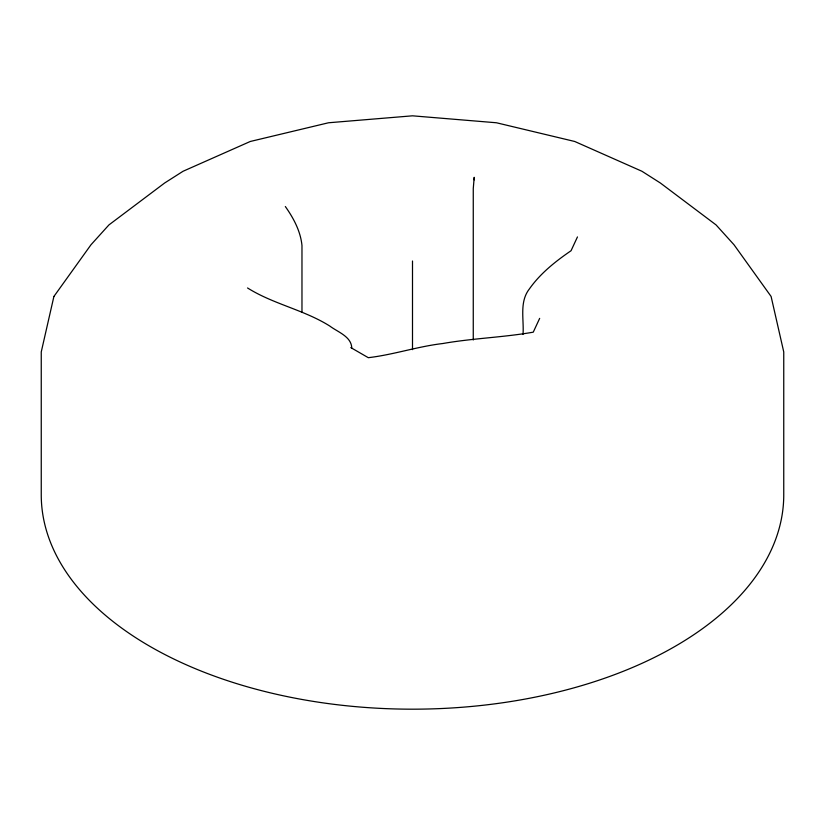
<?xml version="1.0" encoding="UTF-8"?>
<svg xmlns="http://www.w3.org/2000/svg" width="825" height="825" viewBox="0 0 825 825"><rect width="100%" height="100%" fill="white"/><g stroke="black" fill="none" stroke-linecap="round" stroke-linejoin="round"><path stroke-width="1.24" d="M539.663 318.368L533.259 332.166C503.291 337.425 472.756 338.26 442.767 343.53C417.574 346.479 393.453 354.74 368.301 357.689L350.8 347.583M577.459 236.93L571.055 250.728C555.483 261.381 540.365 273.364 529.403 288.905C519.152 301.971 524.102 319.265 523.029 334.424M247.541 287.966C273.23 304.136 303.982 309.808 329.794 326.05C337.559 331.959 351.471 336.517 351.739 347.964M285.337 206.528C293.525 218.13 300.537 231.124 301.971 245.468L301.971 312.469M474.2 179.891L474.2 177.313L473.261 188.678L473.261 340.003M412.5 260.999L412.5 349.656M53.903 296.464L41.25 351.935L41.25 494.845A371.25 214.335 0 0 0 412.5 709.18A371.25 214.335 0 0 0 783.75 494.845L783.75 351.935L771.097 296.464L734.013 244.767L716.048 224.905L660.351 182.995L641.912 171.249L574.716 141.477L496.464 122.77L412.5 115.82L328.536 122.77L250.284 141.477L183.088 171.249L164.649 182.995L108.952 224.905L90.987 244.767L53.903 296.464"/></g></svg>
